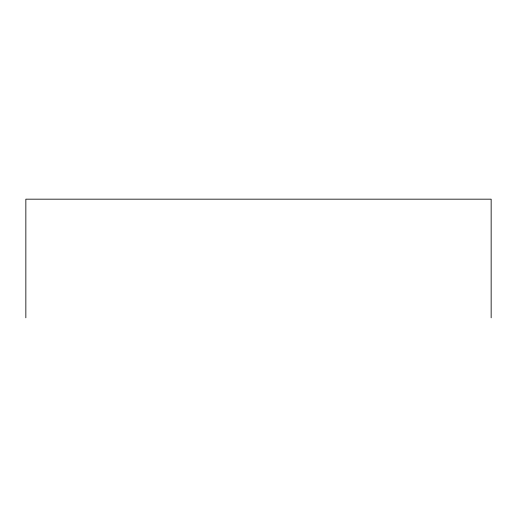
<?xml version="1.0" encoding="UTF-8"?>
<svg xmlns="http://www.w3.org/2000/svg" width="517" height="517" viewBox="0 0 517 517"><rect width="100%" height="100%" fill="white"/><g stroke="black" fill="none" stroke-linecap="round" stroke-linejoin="round"><path stroke-width="0.78" d="M491.15 317.826L491.15 199.174L25.85 199.174L25.85 317.826"/></g></svg>
